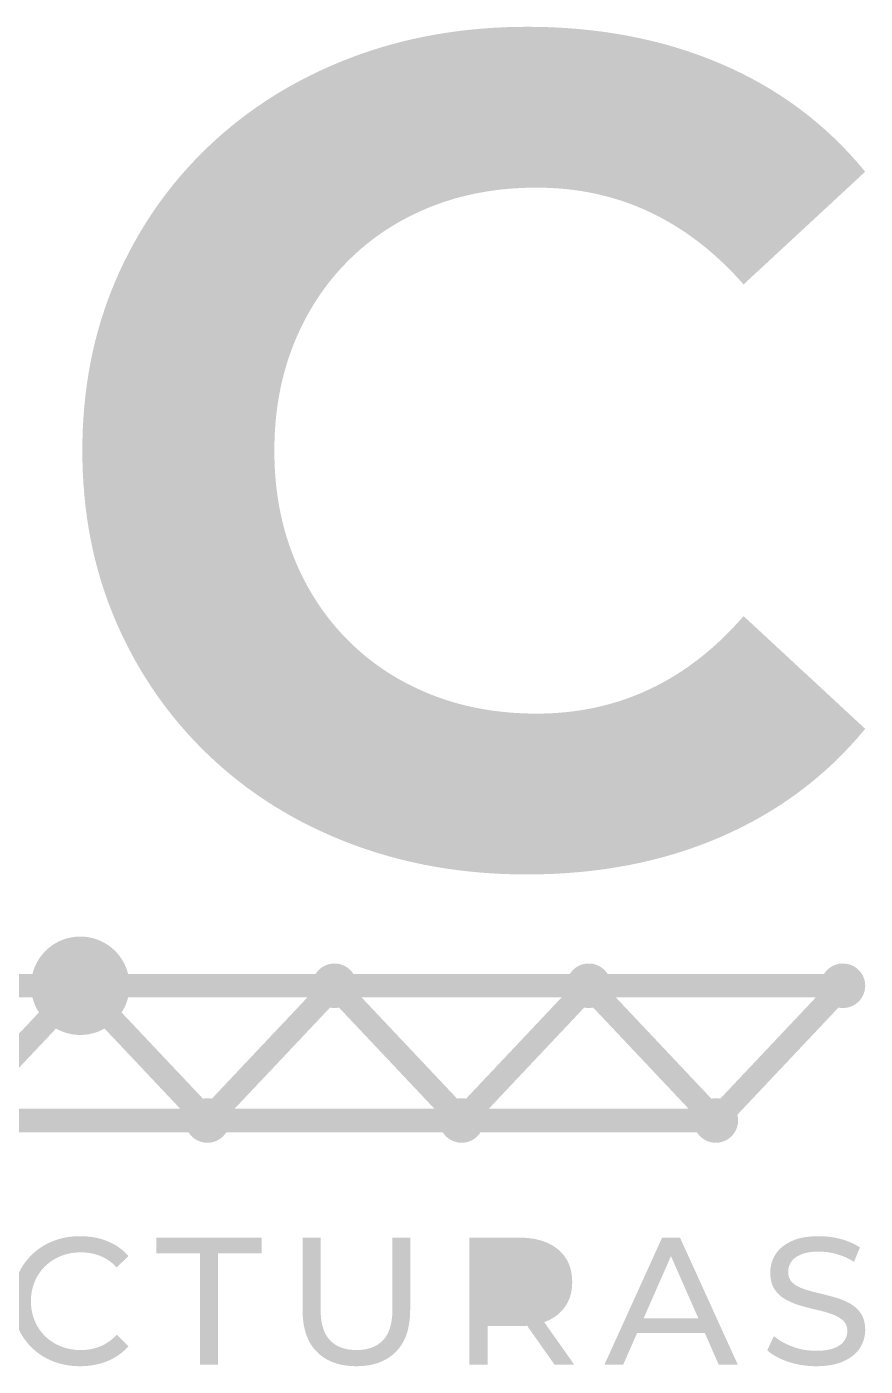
# Model space of a CAD drawing. Header units: millimetres. Extents: x 0 to 100, y 0 to 85.4.
# Drawn here: x 46.6 to 100, y 0 to 85.4 of the extents above; entities that cross this region are included whole.
import ezdxf

# ---------------------------------------------------------------- set-up
doc = ezdxf.new("R2010")
doc.units = ezdxf.units.MM
for name, color, linetype in [('RC_CERCHA', 7, 'Continuous'), ('RC_NODO', 7, 'Continuous'), ('RC_SIGLAS', 7, 'Continuous'), ('RC_TEXTO', 7, 'Continuous')]:
    doc.layers.add(name, color=color, linetype=linetype)

# ---------------------------------------------------------------- blocks, each defined once
blk = doc.blocks.new('RC_PRINCIPAL')
at = {"layer": 'RC_CERCHA', "true_color": 0xa9672f}
h = blk.add_hatch(color=256, dxfattribs=at)
h.paths.add_polyline_path([(2.422, 25.255), (2.47, 25.204), (2.516, 25.151), (2.558, 25.096), (2.599, 25.04), (2.625, 24.998), (16.407, 24.998), (16.433, 25.04), (16.473, 25.096), (16.516, 25.151), (16.561, 25.204), (16.609, 25.255), (16.66, 25.303), (16.712, 25.348), (16.767, 25.391), (16.824, 25.431), (16.883, 25.468), (16.944, 25.503), (17.006, 25.534), (17.07, 25.562), (17.135, 25.587), (17.201, 25.609), (17.268, 25.628), (17.336, 25.643), (17.404, 25.655), (17.473, 25.663), (17.543, 25.668), (17.613, 25.67), (17.682, 25.668), (17.752, 25.663), (17.821, 25.655), (17.889, 25.643), (17.957, 25.628), (18.024, 25.609), (18.091, 25.587), (18.156, 25.562), (18.219, 25.534), (18.281, 25.503), (18.342, 25.468), (18.401, 25.431), (18.458, 25.391), (18.513, 25.348), (18.565, 25.303), (18.616, 25.255), (18.664, 25.204), (18.709, 25.151), (18.752, 25.096), (18.792, 25.04), (18.819, 24.998), (32.6, 24.998), (32.627, 25.04), (32.667, 25.096), (32.709, 25.151), (32.755, 25.204), (32.803, 25.255), (32.853, 25.303), (32.906, 25.348), (32.961, 25.391), (33.018, 25.431), (33.077, 25.468), (33.137, 25.503), (33.2, 25.534), (33.263, 25.562), (33.328, 25.587), (33.394, 25.609), (33.462, 25.628), (33.529, 25.643), (33.598, 25.655), (33.667, 25.663), (33.737, 25.668), (33.806, 25.67), (33.876, 25.668), (33.945, 25.663), (34.014, 25.655), (34.083, 25.643), (34.151, 25.628), (34.218, 25.609), (34.284, 25.587), (34.349, 25.562), (34.413, 25.534), (34.475, 25.503), (34.536, 25.468), (34.595, 25.431), (34.651, 25.391), (34.706, 25.348), (34.759, 25.303), (34.81, 25.255), (34.858, 25.204), (34.903, 25.151), (34.946, 25.096), (34.986, 25.04), (35.012, 24.998), (46.954, 24.998), (46.924, 24.863), (46.898, 24.711), (46.879, 24.559), (46.867, 24.405), (46.864, 24.251), (46.867, 24.097), (46.879, 23.944), (46.898, 23.791), (46.924, 23.639), (46.954, 23.504), (35.537, 23.504), (41.619, 17.053), (41.626, 17.055), (41.695, 17.067), (41.764, 17.075), (41.834, 17.081), (41.903, 17.082), (41.973, 17.081), (42.042, 17.075), (42.111, 17.067), (42.18, 17.055), (42.187, 17.053), (47.367, 22.548), (47.392, 22.509), (47.481, 22.383), (47.576, 22.262), (47.676, 22.145), (47.782, 22.033), (47.894, 21.927), (48.01, 21.827), (48.132, 21.732), (48.257, 21.643), (48.388, 21.561), (48.454, 21.523), (43.634, 16.41), (56.366, 16.41), (51.546, 21.523), (51.612, 21.561), (51.743, 21.643), (51.868, 21.732), (51.99, 21.827), (52.106, 21.927), (52.218, 22.033), (52.324, 22.145), (52.424, 22.262), (52.519, 22.383), (52.608, 22.509), (52.633, 22.548), (57.813, 17.053), (57.82, 17.055), (57.889, 17.067), (57.958, 17.075), (58.027, 17.081), (58.097, 17.082), (58.166, 17.081), (58.236, 17.075), (58.305, 17.067), (58.374, 17.055), (58.381, 17.053), (64.463, 23.504), (53.046, 23.504), (53.076, 23.639), (53.102, 23.791), (53.121, 23.944), (53.133, 24.097), (53.136, 24.251), (53.133, 24.405), (53.121, 24.559), (53.102, 24.711), (53.076, 24.863), (53.046, 24.998), (64.988, 24.998), (64.977, 24.981), (65.014, 25.04), (65.054, 25.096), (65.097, 25.151), (65.142, 25.204), (65.19, 25.255), (65.241, 25.303), (65.294, 25.348), (65.349, 25.391), (65.405, 25.431), (65.464, 25.468), (65.525, 25.503), (65.587, 25.534), (65.651, 25.562), (65.716, 25.587), (65.782, 25.609), (65.849, 25.628), (65.917, 25.643), (65.986, 25.655), (66.055, 25.663), (66.124, 25.668), (66.194, 25.67), (66.263, 25.668), (66.333, 25.663), (66.402, 25.655), (66.471, 25.643), (66.538, 25.628), (66.606, 25.609), (66.672, 25.587), (66.737, 25.562), (66.8, 25.534), (66.863, 25.503), (66.923, 25.468), (66.982, 25.431), (67.039, 25.391), (67.094, 25.348), (67.147, 25.303), (67.197, 25.255), (67.245, 25.204), (67.291, 25.151), (67.333, 25.096), (67.373, 25.04), (67.411, 24.981), (67.4, 24.998), (81.181, 24.998), (81.17, 24.981), (81.208, 25.04), (81.248, 25.096), (81.291, 25.151), (81.336, 25.204), (81.384, 25.255), (81.435, 25.303), (81.487, 25.348), (81.542, 25.391), (81.599, 25.431), (81.658, 25.468), (81.719, 25.503), (81.781, 25.534), (81.844, 25.562), (81.909, 25.587), (81.976, 25.609), (82.043, 25.628), (82.111, 25.643), (82.179, 25.655), (82.248, 25.663), (82.318, 25.668), (82.387, 25.67), (82.457, 25.668), (82.527, 25.663), (82.596, 25.655), (82.664, 25.643), (82.732, 25.628), (82.799, 25.609), (82.865, 25.587), (82.93, 25.562), (82.994, 25.534), (83.056, 25.503), (83.117, 25.468), (83.176, 25.431), (83.233, 25.391), (83.288, 25.348), (83.34, 25.303), (83.391, 25.255), (83.439, 25.204), (83.484, 25.151), (83.527, 25.096), (83.567, 25.04), (83.604, 24.981), (83.593, 24.998), (97.375, 24.998), (97.364, 24.981), (97.401, 25.04), (97.442, 25.096), (97.484, 25.151), (97.53, 25.204), (97.578, 25.255), (97.628, 25.303), (97.681, 25.348), (97.736, 25.391), (97.793, 25.431), (97.852, 25.468), (97.912, 25.503), (97.975, 25.534), (98.038, 25.562), (98.103, 25.587), (98.169, 25.609), (98.236, 25.628), (98.304, 25.643), (98.373, 25.655), (98.442, 25.663), (98.512, 25.668), (98.581, 25.67), (98.651, 25.668), (98.72, 25.663), (98.789, 25.655), (98.858, 25.643), (98.926, 25.628), (98.993, 25.609), (99.059, 25.587), (99.124, 25.562), (99.188, 25.534), (99.25, 25.503), (99.311, 25.468), (99.369, 25.431), (99.426, 25.391), (99.481, 25.348), (99.534, 25.303), (99.584, 25.255), (99.632, 25.204), (99.678, 25.151), (99.721, 25.096), (99.761, 25.04), (99.798, 24.981), (99.832, 24.92), (99.864, 24.858), (99.892, 24.794), (99.917, 24.729), (99.939, 24.663), (99.957, 24.596), (99.973, 24.528), (99.985, 24.459), (99.993, 24.39), (99.998, 24.321), (100, 24.251), (99.998, 24.182), (99.993, 24.112), (99.985, 24.043), (99.973, 23.974), (99.957, 23.907), (99.939, 23.839), (99.917, 23.773), (99.892, 23.708), (99.864, 23.645), (99.832, 23.582), (99.798, 23.522), (99.761, 23.463), (99.721, 23.406), (99.678, 23.351), (99.632, 23.298), (99.584, 23.248), (99.534, 23.2), (99.481, 23.154), (99.426, 23.112), (99.369, 23.072), (99.311, 23.034), (99.25, 23), (99.188, 22.969), (99.124, 22.94), (99.059, 22.915), (98.993, 22.893), (98.926, 22.875), (98.858, 22.86), (98.789, 22.848), (98.72, 22.839), (98.651, 22.834), (98.581, 22.832), (98.512, 22.834), (98.442, 22.839), (98.373, 22.848), (98.304, 22.86), (98.297, 22.861), (91.855, 16.029), (91.842, 16.075), (91.861, 16.008), (91.876, 15.94), (91.888, 15.872), (91.896, 15.803), (91.901, 15.733), (91.903, 15.663), (91.901, 15.594), (91.896, 15.524), (91.888, 15.455), (91.876, 15.387), (91.861, 15.319), (91.842, 15.252), (91.82, 15.185), (91.795, 15.12), (91.767, 15.057), (91.736, 14.995), (91.701, 14.934), (91.664, 14.875), (91.624, 14.818), (91.581, 14.763), (91.536, 14.711), (91.488, 14.66), (91.437, 14.612), (91.384, 14.567), (91.329, 14.524), (91.273, 14.484), (91.214, 14.446), (91.153, 14.412), (91.091, 14.381), (91.027, 14.353), (90.962, 14.328), (90.896, 14.306), (90.829, 14.287), (90.761, 14.272), (90.692, 14.26), (90.623, 14.251), (90.554, 14.246), (90.484, 14.245), (90.415, 14.246), (90.345, 14.251), (90.276, 14.26), (90.207, 14.272), (90.14, 14.287), (90.072, 14.306), (90.006, 14.328), (89.941, 14.353), (89.878, 14.381), (89.815, 14.412), (89.755, 14.446), (89.696, 14.484), (89.639, 14.524), (89.584, 14.567), (89.531, 14.612), (89.481, 14.66), (89.433, 14.711), (89.387, 14.763), (89.345, 14.818), (89.305, 14.875), (89.267, 14.934), (89.278, 14.917), (75.497, 14.917), (75.508, 14.934), (75.47, 14.875), (75.43, 14.818), (75.387, 14.763), (75.342, 14.711), (75.294, 14.66), (75.243, 14.612), (75.191, 14.567), (75.136, 14.524), (75.079, 14.484), (75.02, 14.446), (74.959, 14.412), (74.897, 14.381), (74.834, 14.353), (74.769, 14.328), (74.702, 14.306), (74.635, 14.287), (74.567, 14.272), (74.499, 14.26), (74.43, 14.251), (74.36, 14.246), (74.291, 14.245), (74.221, 14.246), (74.151, 14.251), (74.082, 14.26), (74.014, 14.272), (73.946, 14.287), (73.879, 14.306), (73.813, 14.328), (73.748, 14.353), (73.684, 14.381), (73.622, 14.412), (73.561, 14.446), (73.502, 14.484), (73.445, 14.524), (73.39, 14.567), (73.338, 14.612), (73.287, 14.66), (73.239, 14.711), (73.194, 14.763), (73.151, 14.818), (73.111, 14.875), (73.074, 14.934), (73.085, 14.917), (59.303, 14.917), (59.314, 14.934), (59.277, 14.875), (59.236, 14.818), (59.194, 14.763), (59.148, 14.711), (59.1, 14.66), (59.05, 14.612), (58.997, 14.567), (58.942, 14.524), (58.885, 14.484), (58.826, 14.446), (58.766, 14.412), (58.703, 14.381), (58.64, 14.353), (58.575, 14.328), (58.509, 14.306), (58.442, 14.287), (58.374, 14.272), (58.305, 14.26), (58.236, 14.251), (58.166, 14.246), (58.097, 14.245), (58.027, 14.246), (57.958, 14.251), (57.889, 14.26), (57.82, 14.272), (57.752, 14.287), (57.685, 14.306), (57.619, 14.328), (57.554, 14.353), (57.49, 14.381), (57.428, 14.412), (57.367, 14.446), (57.309, 14.484), (57.252, 14.524), (57.197, 14.567), (57.144, 14.612), (57.094, 14.66), (57.046, 14.711), (57, 14.763), (56.957, 14.818), (56.917, 14.875), (56.88, 14.934), (56.891, 14.917), (43.109, 14.917), (43.12, 14.934), (43.083, 14.875), (43.043, 14.818), (43, 14.763), (42.954, 14.711), (42.906, 14.66), (42.856, 14.612), (42.803, 14.567), (42.748, 14.524), (42.691, 14.484), (42.633, 14.446), (42.572, 14.412), (42.51, 14.381), (42.446, 14.353), (42.381, 14.328), (42.315, 14.306), (42.248, 14.287), (42.18, 14.272), (42.111, 14.26), (42.042, 14.251), (41.973, 14.246), (41.903, 14.245), (41.834, 14.246), (41.764, 14.251), (41.695, 14.26), (41.626, 14.272), (41.558, 14.287), (41.491, 14.306), (41.425, 14.328), (41.36, 14.353), (41.297, 14.381), (41.234, 14.412), (41.174, 14.446), (41.115, 14.484), (41.058, 14.524), (41.003, 14.567), (40.95, 14.612), (40.9, 14.66), (40.852, 14.711), (40.806, 14.763), (40.764, 14.818), (40.723, 14.875), (40.697, 14.917), (26.915, 14.917), (26.889, 14.875), (26.849, 14.818), (26.806, 14.763), (26.761, 14.711), (26.713, 14.66), (26.662, 14.612), (26.61, 14.567), (26.555, 14.524), (26.498, 14.484), (26.439, 14.446), (26.378, 14.412), (26.316, 14.381), (26.252, 14.353), (26.187, 14.328), (26.121, 14.306), (26.054, 14.287), (25.986, 14.272), (25.918, 14.26), (25.849, 14.251), (25.779, 14.246), (25.709, 14.245), (25.64, 14.246), (25.57, 14.251), (25.501, 14.26), (25.433, 14.272), (25.365, 14.287), (25.298, 14.306), (25.231, 14.328), (25.166, 14.353), (25.103, 14.381), (25.041, 14.412), (24.98, 14.446), (24.921, 14.484), (24.864, 14.524), (24.809, 14.567), (24.757, 14.612), (24.706, 14.66), (24.658, 14.711), (24.613, 14.763), (24.57, 14.818), (24.53, 14.875), (24.503, 14.917), (10.722, 14.917), (10.695, 14.875), (10.655, 14.818), (10.613, 14.763), (10.567, 14.711), (10.519, 14.66), (10.469, 14.612), (10.416, 14.567), (10.361, 14.524), (10.304, 14.484), (10.245, 14.446), (10.185, 14.412), (10.122, 14.381), (10.059, 14.353), (9.994, 14.328), (9.928, 14.306), (9.86, 14.287), (9.793, 14.272), (9.724, 14.26), (9.655, 14.251), (9.585, 14.246), (9.516, 14.245), (9.446, 14.246), (9.377, 14.251), (9.308, 14.26), (9.239, 14.272), (9.171, 14.287), (9.104, 14.306), (9.038, 14.328), (8.973, 14.353), (8.909, 14.381), (8.847, 14.412), (8.786, 14.446), (8.727, 14.484), (8.671, 14.524), (8.616, 14.567), (8.563, 14.612), (8.512, 14.66), (8.464, 14.711), (8.419, 14.763), (8.376, 14.818), (8.336, 14.875), (8.299, 14.934), (8.264, 14.995), (8.233, 15.057), (8.205, 15.12), (8.18, 15.185), (8.158, 15.252), (8.139, 15.319), (8.124, 15.387), (8.112, 15.455), (8.104, 15.524), (8.099, 15.594), (8.097, 15.663), (8.099, 15.733), (8.104, 15.803), (8.112, 15.872), (8.124, 15.94), (8.139, 16.008), (8.145, 16.029), (1.703, 22.861), (1.696, 22.86), (1.627, 22.848), (1.558, 22.839), (1.488, 22.834), (1.419, 22.832), (1.349, 22.834), (1.28, 22.839), (1.211, 22.848), (1.142, 22.86), (1.074, 22.875), (1.007, 22.893), (0.941, 22.915), (0.876, 22.94), (0.812, 22.969), (0.75, 23), (0.689, 23.034), (0.631, 23.072), (0.574, 23.112), (0.519, 23.154), (0.466, 23.2), (0.416, 23.248), (0.368, 23.298), (0.322, 23.351), (0.279, 23.406), (0.239, 23.463), (0.202, 23.522), (0.168, 23.582), (0.136, 23.645), (0.108, 23.708), (0.083, 23.773), (0.061, 23.839), (0.043, 23.907), (0.027, 23.974), (0.015, 24.043), (0.007, 24.112), (0.002, 24.182), (0, 24.251), (0.002, 24.321), (0.007, 24.39), (0.015, 24.459), (0.027, 24.528), (0.043, 24.596), (0.061, 24.663), (0.083, 24.729), (0.108, 24.794), (0.136, 24.858), (0.168, 24.92), (0.202, 24.981), (0.239, 25.04), (0.279, 25.096), (0.322, 25.151), (0.368, 25.204), (0.416, 25.255), (0.466, 25.303), (0.519, 25.348), (0.574, 25.391), (0.631, 25.431), (0.689, 25.468), (0.75, 25.503), (0.812, 25.534), (0.876, 25.562), (0.941, 25.587), (1.007, 25.609), (1.074, 25.628), (1.142, 25.643), (1.211, 25.655), (1.28, 25.663), (1.349, 25.668), (1.419, 25.67), (1.488, 25.668), (1.558, 25.663), (1.627, 25.655), (1.696, 25.643), (1.764, 25.628), (1.831, 25.609), (1.897, 25.587), (1.962, 25.562), (2.025, 25.534), (2.088, 25.503), (2.148, 25.468), (2.207, 25.431), (2.264, 25.391), (2.319, 25.348), (2.372, 25.303)])
h.paths.add_polyline_path([(15.882, 23.504), (3.149, 23.504), (9.232, 17.053), (9.239, 17.055), (9.308, 17.067), (9.377, 17.075), (9.446, 17.081), (9.516, 17.082), (9.585, 17.081), (9.655, 17.075), (9.724, 17.067), (9.793, 17.055), (9.8, 17.053)], flags=0)
h.paths.add_polyline_path([(17.336, 22.86), (17.328, 22.861), (11.246, 16.41), (23.979, 16.41), (17.897, 22.861), (17.889, 22.86), (17.821, 22.848), (17.752, 22.839), (17.682, 22.834), (17.613, 22.832), (17.543, 22.834), (17.473, 22.839), (17.404, 22.848)], flags=0)
h.paths.add_polyline_path([(19.343, 23.504), (18.983, 23.886), (18.983, 23.886), (25.425, 17.053), (25.433, 17.055), (25.501, 17.067), (25.57, 17.075), (25.64, 17.081), (25.709, 17.082), (25.779, 17.081), (25.849, 17.075), (25.918, 17.067), (25.986, 17.055), (25.994, 17.053), (32.076, 23.504)], flags=0)
h.paths.add_polyline_path([(33.598, 22.848), (33.529, 22.86), (33.522, 22.861), (27.44, 16.41), (40.173, 16.41), (34.09, 22.861), (34.083, 22.86), (34.014, 22.848), (33.945, 22.839), (33.876, 22.834), (33.806, 22.832), (33.737, 22.834), (33.667, 22.839)], flags=0)
h.paths.add_polyline_path([(56.739, 16.075), (56.726, 16.029), (56.721, 16.008)], flags=0)
h.paths.add_polyline_path([(59.473, 16.008), (59.468, 16.029), (59.455, 16.075)], flags=0)
h.paths.add_polyline_path([(65.917, 22.86), (65.91, 22.861), (59.827, 16.41), (72.56, 16.41), (66.478, 22.861), (66.471, 22.86), (66.402, 22.848), (66.333, 22.839), (66.263, 22.834), (66.194, 22.832), (66.124, 22.834), (66.055, 22.839), (65.986, 22.848)], flags=0)
h.paths.add_polyline_path([(72.914, 16.008), (72.933, 16.075), (72.92, 16.029)], flags=0)
h.paths.add_polyline_path([(80.657, 23.504), (67.924, 23.504), (74.006, 17.053), (74.014, 17.055), (74.082, 17.067), (74.151, 17.075), (74.221, 17.081), (74.291, 17.082), (74.36, 17.081), (74.43, 17.075), (74.499, 17.067), (74.567, 17.055), (74.575, 17.053)], flags=0)
h.paths.add_polyline_path([(81.03, 23.839), (81.011, 23.907), (81.017, 23.886)], flags=0)
h.paths.add_polyline_path([(82.179, 22.848), (82.111, 22.86), (82.103, 22.861), (76.021, 16.41), (88.754, 16.41), (82.672, 22.861), (82.664, 22.86), (82.596, 22.848), (82.527, 22.839), (82.457, 22.834), (82.387, 22.832), (82.318, 22.834), (82.248, 22.839)], flags=0)
h.paths.add_polyline_path([(83.758, 23.886), (83.764, 23.907), (83.745, 23.839)], flags=0)
h.paths.add_polyline_path([(90.768, 17.053), (96.851, 23.504), (84.118, 23.504), (90.2, 17.053), (90.207, 17.055), (90.276, 17.067), (90.345, 17.075), (90.415, 17.081), (90.484, 17.082), (90.554, 17.081), (90.623, 17.075), (90.692, 17.067), (90.761, 17.055)], flags=0)
h.paths.add_polyline_path([(97.223, 23.839), (97.205, 23.907), (97.21, 23.886)], flags=0)
h.paths.add_polyline_path([(64.823, 23.886), (64.836, 23.839), (64.817, 23.907)], flags=0)
h.paths.add_polyline_path([(67.551, 23.839), (67.564, 23.886), (67.57, 23.907)], flags=0)
h.paths.add_polyline_path([(75.648, 16.075), (75.667, 16.008), (75.661, 16.029)], flags=0)
h.paths.add_polyline_path([(89.114, 16.029), (89.108, 16.008), (89.127, 16.075)], flags=0)
at = {"layer": 'RC_NODO', "true_color": 0x1e2d3d}
blk.add_hatch(color=256, dxfattribs=at).paths.add_polyline_path([(53.136, 24.251), (53.133, 24.097), (53.121, 23.944), (53.102, 23.791), (53.076, 23.639), (53.042, 23.489), (53.001, 23.341), (52.953, 23.195), (52.898, 23.051), (52.835, 22.91), (52.766, 22.773), (52.69, 22.639), (52.608, 22.509), (52.519, 22.383), (52.424, 22.262), (52.324, 22.145), (52.218, 22.033), (52.106, 21.927), (51.99, 21.827), (51.868, 21.732), (51.743, 21.643), (51.612, 21.561), (51.478, 21.485), (51.341, 21.416), (51.2, 21.354), (51.057, 21.298), (50.91, 21.25), (50.762, 21.209), (50.612, 21.175), (50.46, 21.149), (50.307, 21.13), (50.154, 21.119), (50, 21.115), (49.846, 21.119), (49.693, 21.13), (49.54, 21.149), (49.388, 21.175), (49.238, 21.209), (49.09, 21.25), (48.943, 21.298), (48.8, 21.354), (48.659, 21.416), (48.522, 21.485), (48.388, 21.561), (48.257, 21.643), (48.132, 21.732), (48.01, 21.827), (47.894, 21.927), (47.782, 22.033), (47.676, 22.145), (47.576, 22.262), (47.481, 22.383), (47.392, 22.509), (47.31, 22.639), (47.234, 22.773), (47.165, 22.91), (47.102, 23.051), (47.047, 23.195), (46.999, 23.341), (46.958, 23.489), (46.924, 23.639), (46.898, 23.791), (46.879, 23.944), (46.867, 24.097), (46.864, 24.251), (46.867, 24.405), (46.879, 24.559), (46.898, 24.711), (46.924, 24.863), (46.958, 25.013), (46.999, 25.162), (47.047, 25.308), (47.102, 25.452), (47.165, 25.592), (47.234, 25.73), (47.31, 25.864), (47.392, 25.994), (47.481, 26.12), (47.576, 26.241), (47.676, 26.358), (47.782, 26.469), (47.894, 26.575), (48.01, 26.676), (48.132, 26.77), (48.257, 26.859), (48.388, 26.941), (48.522, 27.017), (48.659, 27.087), (48.8, 27.149), (48.943, 27.204), (49.09, 27.253), (49.238, 27.294), (49.388, 27.327), (49.54, 27.354), (49.693, 27.373), (49.846, 27.384), (50, 27.388), (50.154, 27.384), (50.307, 27.373), (50.46, 27.354), (50.612, 27.327), (50.762, 27.294), (50.91, 27.253), (51.057, 27.204), (51.2, 27.149), (51.341, 27.087), (51.478, 27.017), (51.612, 26.941), (51.743, 26.859), (51.868, 26.77), (51.99, 26.676), (52.106, 26.575), (52.218, 26.469), (52.324, 26.358), (52.424, 26.241), (52.519, 26.12), (52.608, 25.994), (52.69, 25.864), (52.766, 25.73), (52.835, 25.592), (52.898, 25.452), (52.953, 25.308), (53.001, 25.162), (53.042, 25.013), (53.076, 24.863), (53.102, 24.711), (53.121, 24.559), (53.133, 24.405)])
at = {"layer": 'RC_SIGLAS', "true_color": 0x1e2d3d}
blk.add_hatch(color=256, dxfattribs=at).paths.add_polyline_path([(79.293, 31.355), (78.444, 31.346), (77.686, 31.353), (76.935, 31.376), (76.191, 31.415), (75.455, 31.469), (74.725, 31.539), (74.003, 31.624), (73.287, 31.724), (72.579, 31.84), (71.878, 31.972), (71.184, 32.119), (70.497, 32.281), (69.818, 32.459), (69.145, 32.652), (68.479, 32.861), (67.821, 33.085), (67.17, 33.324), (66.527, 33.578), (65.896, 33.845), (65.275, 34.125), (64.665, 34.418), (64.065, 34.723), (63.477, 35.042), (62.899, 35.373), (62.332, 35.718), (61.775, 36.075), (61.229, 36.446), (60.694, 36.829), (60.17, 37.225), (59.657, 37.635), (59.154, 38.057), (58.662, 38.492), (58.18, 38.94), (57.711, 39.4), (57.255, 39.869), (56.812, 40.349), (56.382, 40.84), (55.965, 41.34), (55.562, 41.85), (55.171, 42.371), (54.794, 42.901), (54.43, 43.442), (54.08, 43.993), (53.742, 44.554), (53.418, 45.126), (53.106, 45.707), (52.808, 46.299), (52.523, 46.9), (52.252, 47.512), (51.995, 48.133), (51.755, 48.762), (51.531, 49.398), (51.324, 50.041), (51.134, 50.693), (50.96, 51.352), (50.802, 52.018), (50.661, 52.693), (50.537, 53.375), (50.429, 54.064), (50.338, 54.761), (50.264, 55.466), (50.206, 56.179), (50.164, 56.899), (50.14, 57.626), (50.131, 58.362), (50.14, 59.097), (50.164, 59.825), (50.206, 60.545), (50.264, 61.257), (50.338, 61.962), (50.429, 62.659), (50.537, 63.349), (50.661, 64.031), (50.802, 64.705), (50.96, 65.372), (51.134, 66.031), (51.324, 66.682), (51.531, 67.326), (51.755, 67.962), (51.995, 68.59), (52.252, 69.211), (52.524, 69.823), (52.809, 70.425), (53.107, 71.016), (53.419, 71.598), (53.744, 72.169), (54.083, 72.73), (54.435, 73.281), (54.8, 73.822), (55.178, 74.353), (55.57, 74.873), (55.976, 75.384), (56.394, 75.884), (56.827, 76.374), (57.272, 76.854), (57.731, 77.324), (58.203, 77.783), (58.687, 78.232), (59.182, 78.667), (59.687, 79.089), (60.202, 79.498), (60.729, 79.894), (61.266, 80.278), (61.813, 80.648), (62.371, 81.006), (62.94, 81.35), (63.519, 81.682), (64.108, 82), (64.708, 82.306), (65.319, 82.599), (65.941, 82.878), (66.572, 83.145), (67.215, 83.399), (67.866, 83.639), (68.525, 83.863), (69.19, 84.072), (69.863, 84.265), (70.542, 84.443), (71.229, 84.605), (71.923, 84.752), (72.624, 84.883), (73.332, 84.999), (74.048, 85.1), (74.77, 85.185), (75.5, 85.254), (76.236, 85.308), (76.98, 85.347), (77.731, 85.37), (78.489, 85.378), (79.333, 85.369), (80.167, 85.341), (80.99, 85.295), (81.804, 85.231), (82.608, 85.148), (83.402, 85.047), (84.185, 84.928), (84.959, 84.79), (85.723, 84.634), (86.477, 84.46), (87.22, 84.267), (87.954, 84.056), (88.678, 83.826), (89.391, 83.578), (90.095, 83.312), (90.788, 83.028), (91.47, 82.725), (92.137, 82.406), (92.791, 82.069), (93.43, 81.716), (94.055, 81.345), (94.666, 80.957), (95.263, 80.552), (95.846, 80.13), (96.414, 79.691), (96.969, 79.235), (97.509, 78.762), (98.036, 78.272), (98.548, 77.764), (99.046, 77.24), (99.53, 76.698), (100, 76.14), (92.253, 68.957), (91.916, 69.332), (91.574, 69.695), (91.228, 70.047), (90.876, 70.387), (90.52, 70.716), (90.159, 71.033), (89.793, 71.339), (89.422, 71.632), (89.046, 71.915), (88.666, 72.185), (88.281, 72.444), (87.89, 72.691), (87.495, 72.927), (87.096, 73.151), (86.691, 73.364), (86.281, 73.565), (85.867, 73.754), (85.448, 73.93), (85.023, 74.095), (84.594, 74.247), (84.161, 74.388), (83.722, 74.516), (83.279, 74.631), (82.83, 74.735), (82.377, 74.826), (81.919, 74.906), (81.456, 74.973), (80.989, 75.028), (80.516, 75.07), (80.039, 75.101), (79.557, 75.119), (79.07, 75.125), (78.614, 75.12), (78.163, 75.106), (77.717, 75.083), (77.276, 75.049), (76.84, 75.007), (76.408, 74.955), (75.981, 74.893), (75.559, 74.822), (75.141, 74.742), (74.729, 74.652), (74.321, 74.552), (73.918, 74.444), (73.52, 74.325), (73.127, 74.198), (72.738, 74.06), (72.354, 73.914), (71.976, 73.758), (71.604, 73.595), (71.239, 73.423), (70.879, 73.244), (70.527, 73.056), (70.18, 72.861), (69.84, 72.657), (69.507, 72.446), (69.179, 72.227), (68.858, 71.999), (68.544, 71.764), (68.236, 71.52), (67.934, 71.269), (67.638, 71.009), (67.349, 70.742), (67.066, 70.466), (66.791, 70.183), (66.523, 69.894), (66.263, 69.598), (66.011, 69.296), (65.767, 68.986), (65.53, 68.671), (65.301, 68.348), (65.081, 68.019), (64.868, 67.684), (64.662, 67.342), (64.465, 66.993), (64.276, 66.638), (64.094, 66.276), (63.92, 65.907), (63.754, 65.532), (63.596, 65.15), (63.447, 64.763), (63.307, 64.37), (63.177, 63.973), (63.056, 63.571), (62.945, 63.164), (62.844, 62.752), (62.752, 62.335), (62.67, 61.913), (62.598, 61.486), (62.535, 61.055), (62.482, 60.618), (62.439, 60.177), (62.405, 59.73), (62.381, 59.279), (62.367, 58.823), (62.362, 58.362), (62.367, 57.901), (62.381, 57.445), (62.405, 56.993), (62.439, 56.547), (62.482, 56.106), (62.535, 55.669), (62.598, 55.237), (62.67, 54.811), (62.752, 54.389), (62.844, 53.972), (62.945, 53.56), (63.056, 53.153), (63.177, 52.751), (63.307, 52.353), (63.447, 51.961), (63.596, 51.573), (63.754, 51.192), (63.92, 50.816), (64.094, 50.448), (64.276, 50.086), (64.465, 49.731), (64.662, 49.382), (64.868, 49.04), (65.081, 48.704), (65.301, 48.375), (65.53, 48.053), (65.767, 47.737), (66.011, 47.428), (66.263, 47.125), (66.523, 46.829), (66.791, 46.54), (67.066, 46.257), (67.349, 45.982), (67.638, 45.714), (67.934, 45.455), (68.236, 45.203), (68.544, 44.96), (68.858, 44.724), (69.179, 44.497), (69.507, 44.278), (69.84, 44.066), (70.18, 43.863), (70.527, 43.667), (70.879, 43.48), (71.239, 43.3), (71.604, 43.129), (71.976, 42.965), (72.354, 42.81), (72.738, 42.663), (73.127, 42.526), (73.52, 42.398), (73.918, 42.28), (74.321, 42.171), (74.729, 42.072), (75.141, 41.982), (75.559, 41.901), (75.981, 41.83), (76.408, 41.769), (76.84, 41.717), (77.276, 41.674), (77.717, 41.641), (78.163, 41.617), (78.614, 41.603), (79.07, 41.598), (79.557, 41.605), (80.039, 41.623), (80.516, 41.653), (80.989, 41.696), (81.456, 41.751), (81.919, 41.818), (82.377, 41.897), (82.83, 41.989), (83.279, 42.092), (83.722, 42.208), (84.161, 42.336), (84.594, 42.476), (85.023, 42.629), (85.448, 42.793), (85.867, 42.97), (86.281, 43.159), (86.691, 43.36), (87.096, 43.573), (87.495, 43.798), (87.89, 44.035), (88.281, 44.284), (88.666, 44.545), (89.046, 44.818), (89.422, 45.102), (89.793, 45.399), (90.159, 45.708), (90.52, 46.029), (90.876, 46.361), (91.228, 46.706), (91.574, 47.063), (91.916, 47.431), (92.253, 47.812), (100, 40.629), (99.53, 40.074), (99.046, 39.535), (98.548, 39.013), (98.036, 38.507), (97.509, 38.018), (96.969, 37.546), (96.414, 37.09), (95.846, 36.651), (95.263, 36.228), (94.666, 35.822), (94.055, 35.433), (93.43, 35.06), (92.791, 34.703), (92.137, 34.363), (91.47, 34.04), (90.788, 33.733), (90.095, 33.444), (89.39, 33.174), (88.676, 32.922), (87.951, 32.689), (87.216, 32.474), (86.47, 32.278), (85.714, 32.101), (84.948, 31.942), (84.171, 31.803), (83.384, 31.681), (82.587, 31.579), (81.779, 31.495), (80.961, 31.429), (80.132, 31.383)])
at = {"layer": 'RC_TEXTO', "true_color": 0x1e2d3d}
for points in [[(50.444, 0.02), (50.33, 0.011), (50.215, 0.005), (50.099, 0.001), (49.981, 0), (49.866, 0.001), (49.753, 0.005), (49.641, 0.011), (49.529, 0.019), (49.419, 0.03), (49.31, 0.043), (49.202, 0.059), (49.095, 0.077), (48.989, 0.097), (48.884, 0.12), (48.78, 0.145), (48.678, 0.173), (48.576, 0.202), (48.476, 0.235), (48.376, 0.27), (48.278, 0.307), (48.181, 0.346), (48.085, 0.387), (47.992, 0.431), (47.899, 0.476), (47.809, 0.523), (47.72, 0.572), (47.633, 0.624), (47.547, 0.677), (47.463, 0.732), (47.38, 0.789), (47.299, 0.848), (47.22, 0.91), (47.142, 0.973), (47.066, 1.038), (46.992, 1.105), (46.919, 1.174), (46.848, 1.245), (46.779, 1.317), (46.712, 1.391), (46.647, 1.466), (46.584, 1.543), (46.523, 1.622), (46.464, 1.702), (46.407, 1.783), (46.351, 1.866), (46.298, 1.951), (46.247, 2.037), (46.198, 2.124), (46.151, 2.213), (46.105, 2.304), (46.062, 2.396), (46.021, 2.49), (45.982, 2.585), (45.945, 2.681), (45.911, 2.778), (45.88, 2.877), (45.851, 2.976), (45.824, 3.077), (45.8, 3.178), (45.779, 3.281), (45.76, 3.385), (45.744, 3.49), (45.73, 3.597), (45.719, 3.704), (45.71, 3.812), (45.704, 3.922), (45.7, 4.033), (45.699, 4.145), (45.7, 4.256), (45.704, 4.367), (45.71, 4.477), (45.719, 4.585), (45.73, 4.693), (45.744, 4.799), (45.76, 4.904), (45.779, 5.008), (45.8, 5.111), (45.824, 5.212), (45.851, 5.313), (45.88, 5.413), (45.911, 5.511), (45.945, 5.608), (45.982, 5.704), (46.021, 5.799), (46.062, 5.893), (46.105, 5.985), (46.151, 6.076), (46.198, 6.165), (46.247, 6.252), (46.299, 6.338), (46.352, 6.423), (46.408, 6.506), (46.465, 6.587), (46.525, 6.667), (46.586, 6.746), (46.65, 6.823), (46.715, 6.898), (46.783, 6.972), (46.852, 7.044), (46.924, 7.115), (46.997, 7.184), (47.072, 7.251), (47.149, 7.316), (47.227, 7.38), (47.307, 7.441), (47.388, 7.5), (47.471, 7.557), (47.555, 7.612), (47.641, 7.665), (47.729, 7.717), (47.818, 7.766), (47.909, 7.813), (48.001, 7.858), (48.095, 7.902), (48.191, 7.943), (48.288, 7.982), (48.386, 8.02), (48.485, 8.054), (48.586, 8.087), (48.687, 8.117), (48.79, 8.144), (48.894, 8.169), (48.999, 8.192), (49.105, 8.212), (49.212, 8.23), (49.32, 8.246), (49.429, 8.259), (49.539, 8.27), (49.65, 8.278), (49.763, 8.284), (49.876, 8.288), (49.991, 8.289), (50.107, 8.288), (50.222, 8.284), (50.337, 8.278), (50.45, 8.269), (50.562, 8.258), (50.673, 8.244), (50.783, 8.228), (50.891, 8.21), (50.999, 8.188), (51.106, 8.165), (51.211, 8.139), (51.315, 8.11), (51.419, 8.079), (51.521, 8.046), (51.622, 8.01), (51.722, 7.971), (51.821, 7.93), (51.917, 7.887), (52.012, 7.841), (52.105, 7.792), (52.196, 7.742), (52.284, 7.689), (52.371, 7.633), (52.457, 7.575), (52.54, 7.515), (52.621, 7.452), (52.7, 7.387), (52.778, 7.319), (52.853, 7.249), (52.927, 7.177), (52.998, 7.102), (53.068, 7.024), (52.323, 6.295), (52.264, 6.356), (52.205, 6.415), (52.144, 6.471), (52.083, 6.526), (52.02, 6.578), (51.957, 6.629), (51.893, 6.678), (51.828, 6.724), (51.763, 6.769), (51.696, 6.811), (51.629, 6.851), (51.56, 6.89), (51.491, 6.926), (51.421, 6.961), (51.351, 6.993), (51.279, 7.023), (51.206, 7.052), (51.133, 7.078), (51.06, 7.103), (50.985, 7.126), (50.91, 7.147), (50.834, 7.166), (50.758, 7.184), (50.681, 7.199), (50.603, 7.213), (50.524, 7.225), (50.445, 7.235), (50.366, 7.243), (50.285, 7.25), (50.204, 7.254), (50.122, 7.257), (50.04, 7.258), (49.954, 7.257), (49.87, 7.254), (49.786, 7.25), (49.703, 7.243), (49.621, 7.235), (49.539, 7.225), (49.459, 7.214), (49.379, 7.2), (49.301, 7.185), (49.223, 7.167), (49.145, 7.148), (49.069, 7.128), (48.994, 7.105), (48.919, 7.081), (48.845, 7.054), (48.772, 7.026), (48.7, 6.997), (48.629, 6.965), (48.56, 6.933), (48.491, 6.899), (48.424, 6.863), (48.358, 6.826), (48.293, 6.788), (48.229, 6.748), (48.166, 6.706), (48.105, 6.664), (48.045, 6.619), (47.986, 6.573), (47.928, 6.526), (47.871, 6.477), (47.816, 6.427), (47.761, 6.376), (47.708, 6.323), (47.657, 6.268), (47.607, 6.213), (47.559, 6.157), (47.512, 6.099), (47.466, 6.04), (47.422, 5.98), (47.38, 5.919), (47.339, 5.857), (47.3, 5.793), (47.262, 5.729), (47.225, 5.663), (47.191, 5.596), (47.157, 5.528), (47.125, 5.459), (47.095, 5.388), (47.067, 5.317), (47.04, 5.244), (47.015, 5.171), (46.992, 5.097), (46.97, 5.022), (46.951, 4.947), (46.933, 4.87), (46.918, 4.793), (46.904, 4.715), (46.892, 4.636), (46.882, 4.556), (46.873, 4.475), (46.867, 4.394), (46.862, 4.312), (46.86, 4.229), (46.859, 4.145), (46.86, 4.061), (46.862, 3.977), (46.867, 3.895), (46.873, 3.814), (46.882, 3.733), (46.892, 3.653), (46.904, 3.574), (46.918, 3.496), (46.933, 3.419), (46.951, 3.342), (46.97, 3.267), (46.992, 3.192), (47.015, 3.118), (47.04, 3.045), (47.067, 2.973), (47.095, 2.901), (47.125, 2.831), (47.157, 2.761), (47.191, 2.693), (47.225, 2.626), (47.262, 2.56), (47.3, 2.496), (47.339, 2.432), (47.38, 2.37), (47.422, 2.309), (47.466, 2.249), (47.512, 2.19), (47.559, 2.133), (47.607, 2.076), (47.657, 2.021), (47.708, 1.967), (47.761, 1.914), (47.816, 1.862), (47.871, 1.812), (47.928, 1.763), (47.986, 1.716), (48.045, 1.67), (48.105, 1.626), (48.166, 1.583), (48.229, 1.541), (48.293, 1.501), (48.358, 1.463), (48.424, 1.426), (48.491, 1.39), (48.56, 1.356), (48.629, 1.324), (48.7, 1.293), (48.772, 1.263), (48.845, 1.235), (48.919, 1.209), (48.994, 1.184), (49.069, 1.162), (49.145, 1.141), (49.223, 1.122), (49.301, 1.105), (49.379, 1.089), (49.459, 1.076), (49.539, 1.064), (49.621, 1.054), (49.703, 1.046), (49.786, 1.039), (49.87, 1.035), (49.954, 1.032), (50.04, 1.031), (50.122, 1.032), (50.204, 1.035), (50.285, 1.04), (50.366, 1.046), (50.445, 1.054), (50.524, 1.064), (50.603, 1.076), (50.681, 1.09), (50.758, 1.106), (50.834, 1.123), (50.91, 1.143), (50.985, 1.164), (51.06, 1.187), (51.133, 1.212), (51.206, 1.238), (51.279, 1.267), (51.351, 1.297), (51.421, 1.33), (51.491, 1.364), (51.56, 1.401), (51.629, 1.44), (51.696, 1.481), (51.763, 1.524), (51.828, 1.569), (51.893, 1.616), (51.957, 1.666), (52.02, 1.717), (52.083, 1.771), (52.144, 1.826), (52.205, 1.884), (52.264, 1.944), (52.323, 2.005), (53.068, 1.276), (52.998, 1.199), (52.927, 1.124), (52.853, 1.051), (52.778, 0.981), (52.7, 0.913), (52.621, 0.848), (52.54, 0.785), (52.457, 0.724), (52.371, 0.666), (52.284, 0.61), (52.196, 0.556), (52.105, 0.505), (52.012, 0.456), (51.917, 0.41), (51.821, 0.366), (51.722, 0.324), (51.622, 0.285), (51.521, 0.248), (51.418, 0.214), (51.315, 0.182), (51.21, 0.153), (51.104, 0.127), (50.997, 0.103), (50.889, 0.081), (50.779, 0.062), (50.669, 0.046), (50.557, 0.032)], [(61.552, 8.196), (61.552, 7.194), (58.777, 7.194), (58.777, 0.093), (57.627, 0.093), (57.627, 7.194), (54.852, 7.194), (54.852, 8.196)], [(68.345, 0.057), (68.163, 0.032), (67.976, 0.014), (67.784, 0.004), (67.586, 0), (67.388, 0.004), (67.196, 0.014), (67.009, 0.032), (66.828, 0.057), (66.652, 0.089), (66.481, 0.129), (66.316, 0.175), (66.156, 0.229), (66.001, 0.29), (65.852, 0.357), (65.708, 0.433), (65.57, 0.515), (65.437, 0.604), (65.309, 0.701), (65.187, 0.804), (65.07, 0.915), (64.96, 1.033), (64.857, 1.157), (64.76, 1.288), (64.671, 1.426), (64.589, 1.57), (64.514, 1.721), (64.447, 1.878), (64.386, 2.042), (64.333, 2.213), (64.286, 2.39), (64.247, 2.574), (64.215, 2.764), (64.19, 2.961), (64.172, 3.165), (64.162, 3.375), (64.158, 3.592), (64.158, 8.196), (65.308, 8.196), (65.308, 3.633), (65.311, 3.468), (65.318, 3.308), (65.329, 3.153), (65.346, 3.005), (65.367, 2.862), (65.392, 2.724), (65.423, 2.592), (65.458, 2.466), (65.497, 2.346), (65.541, 2.231), (65.59, 2.121), (65.644, 2.018), (65.702, 1.919), (65.765, 1.827), (65.833, 1.74), (65.905, 1.659), (65.982, 1.583), (66.062, 1.512), (66.146, 1.446), (66.235, 1.384), (66.327, 1.328), (66.423, 1.276), (66.523, 1.23), (66.626, 1.188), (66.734, 1.151), (66.845, 1.12), (66.961, 1.093), (67.08, 1.07), (67.203, 1.053), (67.33, 1.041), (67.461, 1.034), (67.596, 1.031), (67.731, 1.034), (67.862, 1.041), (67.989, 1.053), (68.112, 1.07), (68.231, 1.093), (68.347, 1.12), (68.458, 1.151), (68.566, 1.188), (68.669, 1.23), (68.769, 1.276), (68.865, 1.328), (68.957, 1.384), (69.045, 1.446), (69.13, 1.512), (69.21, 1.583), (69.287, 1.659), (69.359, 1.74), (69.427, 1.827), (69.49, 1.919), (69.548, 2.018), (69.602, 2.121), (69.65, 2.231), (69.695, 2.346), (69.734, 2.466), (69.769, 2.592), (69.8, 2.724), (69.825, 2.862), (69.846, 3.005), (69.863, 3.153), (69.874, 3.308), (69.881, 3.468), (69.884, 3.633), (69.884, 8.196), (71.014, 8.196), (71.014, 3.592), (71.011, 3.375), (71, 3.165), (70.982, 2.961), (70.957, 2.764), (70.925, 2.574), (70.886, 2.39), (70.84, 2.213), (70.786, 2.042), (70.726, 1.878), (70.658, 1.721), (70.583, 1.57), (70.501, 1.426), (70.412, 1.288), (70.316, 1.157), (70.212, 1.033), (70.102, 0.915), (69.985, 0.804), (69.863, 0.701), (69.735, 0.604), (69.603, 0.515), (69.464, 0.433), (69.32, 0.357), (69.171, 0.29), (69.017, 0.229), (68.857, 0.175), (68.691, 0.129), (68.521, 0.089)], [(78.342, 2.57), (78.216, 2.564), (78.088, 2.56), (77.957, 2.559), (75.944, 2.559), (75.944, 0.093), (74.793, 0.093), (74.793, 8.196), (77.957, 8.196), (78.151, 8.193), (78.339, 8.184), (78.523, 8.169), (78.701, 8.149), (78.874, 8.123), (79.042, 8.09), (79.204, 8.052), (79.361, 8.008), (79.513, 7.959), (79.66, 7.903), (79.802, 7.842), (79.938, 7.774), (80.07, 7.701), (80.196, 7.622), (80.316, 7.537), (80.432, 7.447), (80.541, 7.351), (80.644, 7.25), (80.739, 7.145), (80.827, 7.036), (80.908, 6.922), (80.983, 6.803), (81.05, 6.68), (81.11, 6.552), (81.163, 6.42), (81.208, 6.283), (81.247, 6.142), (81.279, 5.996), (81.304, 5.846), (81.321, 5.691), (81.332, 5.531), (81.336, 5.367), (81.334, 5.259), (81.329, 5.153), (81.321, 5.049), (81.31, 4.946), (81.296, 4.846), (81.278, 4.747), (81.258, 4.65), (81.234, 4.555), (81.207, 4.462), (81.177, 4.371), (81.143, 4.282), (81.107, 4.195), (81.067, 4.109), (81.024, 4.026), (80.978, 3.944), (80.929, 3.865), (80.877, 3.787), (80.822, 3.712), (80.764, 3.638), (80.704, 3.568), (80.641, 3.499), (80.575, 3.433), (80.507, 3.369), (80.435, 3.307), (80.361, 3.248), (80.285, 3.191), (80.205, 3.136), (80.123, 3.084), (80.038, 3.033), (79.95, 2.985), (79.86, 2.94), (79.767, 2.896), (79.671, 2.855), (79.573, 2.817), (79.55, 2.809), (81.471, 0.093), (80.214, 0.093), (78.464, 2.58)], [(97.373, 0.02), (97.25, 0.011), (97.123, 0.005), (96.994, 0.001), (96.862, 0), (96.746, 0.001), (96.631, 0.004), (96.517, 0.01), (96.403, 0.018), (96.29, 0.028), (96.178, 0.04), (96.066, 0.055), (95.955, 0.071), (95.844, 0.09), (95.734, 0.111), (95.625, 0.135), (95.516, 0.16), (95.409, 0.188), (95.301, 0.218), (95.195, 0.25), (95.089, 0.285), (94.985, 0.321), (94.883, 0.359), (94.785, 0.398), (94.689, 0.438), (94.596, 0.479), (94.506, 0.522), (94.419, 0.566), (94.334, 0.611), (94.253, 0.657), (94.174, 0.705), (94.098, 0.754), (94.025, 0.805), (93.955, 0.856), (93.887, 0.909), (93.822, 0.963), (93.761, 1.019), (94.187, 1.922), (94.245, 1.872), (94.306, 1.823), (94.368, 1.776), (94.433, 1.729), (94.499, 1.683), (94.568, 1.639), (94.639, 1.595), (94.711, 1.553), (94.786, 1.512), (94.863, 1.471), (94.941, 1.432), (95.022, 1.394), (95.105, 1.356), (95.19, 1.32), (95.276, 1.285), (95.365, 1.251), (95.455, 1.218), (95.546, 1.188), (95.637, 1.16), (95.728, 1.133), (95.82, 1.109), (95.912, 1.087), (96.005, 1.067), (96.098, 1.05), (96.192, 1.034), (96.286, 1.02), (96.381, 1.009), (96.476, 0.999), (96.571, 0.992), (96.667, 0.987), (96.764, 0.983), (96.86, 0.982), (96.947, 0.983), (97.032, 0.985), (97.115, 0.988), (97.196, 0.993), (97.274, 0.998), (97.351, 1.006), (97.425, 1.014), (97.498, 1.024), (97.568, 1.035), (97.637, 1.047), (97.703, 1.06), (97.767, 1.075), (97.829, 1.091), (97.889, 1.109), (97.947, 1.127), (98.003, 1.147), (98.057, 1.168), (98.109, 1.19), (98.16, 1.213), (98.208, 1.237), (98.255, 1.262), (98.3, 1.288), (98.343, 1.314), (98.385, 1.342), (98.424, 1.37), (98.462, 1.4), (98.498, 1.43), (98.532, 1.461), (98.565, 1.494), (98.595, 1.527), (98.624, 1.561), (98.651, 1.596), (98.676, 1.632), (98.7, 1.668), (98.722, 1.705), (98.742, 1.742), (98.761, 1.78), (98.778, 1.818), (98.793, 1.857), (98.807, 1.897), (98.82, 1.937), (98.83, 1.977), (98.839, 2.018), (98.846, 2.06), (98.852, 2.102), (98.856, 2.144), (98.859, 2.187), (98.859, 2.231), (98.858, 2.283), (98.855, 2.334), (98.85, 2.383), (98.843, 2.432), (98.833, 2.479), (98.822, 2.524), (98.808, 2.568), (98.792, 2.611), (98.775, 2.653), (98.755, 2.694), (98.733, 2.733), (98.709, 2.77), (98.682, 2.807), (98.654, 2.842), (98.624, 2.876), (98.591, 2.909), (98.557, 2.94), (98.522, 2.971), (98.485, 3.001), (98.447, 3.03), (98.408, 3.058), (98.367, 3.086), (98.325, 3.112), (98.282, 3.138), (98.237, 3.164), (98.192, 3.188), (98.145, 3.211), (98.096, 3.234), (98.047, 3.256), (97.996, 3.277), (97.943, 3.298), (97.89, 3.317), (97.835, 3.337), (97.78, 3.355), (97.724, 3.374), (97.667, 3.392), (97.61, 3.41), (97.552, 3.428), (97.493, 3.445), (97.433, 3.462), (97.373, 3.479), (97.312, 3.496), (97.25, 3.512), (97.188, 3.528), (97.125, 3.544), (97.061, 3.559), (96.997, 3.575), (96.932, 3.59), (96.866, 3.605), (96.8, 3.62), (96.735, 3.635), (96.669, 3.651), (96.604, 3.667), (96.538, 3.683), (96.472, 3.7), (96.407, 3.717), (96.341, 3.734), (96.276, 3.751), (96.21, 3.769), (96.144, 3.787), (96.079, 3.805), (96.013, 3.824), (95.947, 3.843), (95.882, 3.862), (95.816, 3.881), (95.752, 3.901), (95.688, 3.922), (95.625, 3.944), (95.562, 3.967), (95.501, 3.99), (95.44, 4.014), (95.379, 4.038), (95.32, 4.063), (95.261, 4.089), (95.203, 4.116), (95.145, 4.144), (95.089, 4.172), (95.033, 4.201), (94.977, 4.23), (94.923, 4.26), (94.869, 4.292), (94.817, 4.324), (94.766, 4.358), (94.716, 4.393), (94.668, 4.43), (94.621, 4.467), (94.575, 4.506), (94.53, 4.546), (94.487, 4.588), (94.445, 4.631), (94.405, 4.675), (94.365, 4.72), (94.327, 4.767), (94.291, 4.814), (94.255, 4.864), (94.221, 4.914), (94.189, 4.966), (94.158, 5.02), (94.13, 5.075), (94.104, 5.133), (94.08, 5.192), (94.058, 5.254), (94.038, 5.317), (94.02, 5.382), (94.004, 5.449), (93.991, 5.517), (93.979, 5.588), (93.97, 5.66), (93.962, 5.734), (93.957, 5.811), (93.954, 5.889), (93.953, 5.969), (93.954, 6.047), (93.958, 6.124), (93.965, 6.201), (93.974, 6.277), (93.985, 6.352), (94, 6.427), (94.017, 6.5), (94.036, 6.573), (94.058, 6.645), (94.083, 6.716), (94.11, 6.786), (94.14, 6.855), (94.172, 6.924), (94.208, 6.992), (94.245, 7.059), (94.285, 7.125), (94.328, 7.19), (94.374, 7.254), (94.423, 7.315), (94.474, 7.376), (94.528, 7.434), (94.585, 7.491), (94.645, 7.546), (94.707, 7.6), (94.772, 7.652), (94.84, 7.702), (94.911, 7.751), (94.985, 7.798), (95.061, 7.844), (95.14, 7.888), (95.222, 7.93), (95.307, 7.97), (95.394, 8.009), (95.485, 8.045), (95.578, 8.079), (95.675, 8.11), (95.774, 8.139), (95.877, 8.165), (95.982, 8.188), (96.09, 8.209), (96.201, 8.228), (96.316, 8.244), (96.433, 8.258), (96.553, 8.269), (96.676, 8.278), (96.802, 8.284), (96.93, 8.288), (97.062, 8.289), (97.151, 8.288), (97.239, 8.286), (97.327, 8.283), (97.415, 8.277), (97.503, 8.271), (97.591, 8.263), (97.678, 8.253), (97.766, 8.242), (97.854, 8.23), (97.941, 8.216), (98.028, 8.2), (98.116, 8.183), (98.203, 8.165), (98.29, 8.145), (98.377, 8.124), (98.463, 8.101), (98.55, 8.077), (98.634, 8.052), (98.717, 8.025), (98.799, 7.997), (98.879, 7.968), (98.958, 7.938), (99.035, 7.907), (99.111, 7.874), (99.186, 7.84), (99.259, 7.805), (99.33, 7.768), (99.4, 7.731), (99.469, 7.692), (99.536, 7.652), (99.602, 7.61), (99.666, 7.568), (99.285, 6.65), (99.219, 6.691), (99.152, 6.732), (99.086, 6.77), (99.019, 6.808), (98.951, 6.844), (98.883, 6.879), (98.814, 6.912), (98.746, 6.944), (98.676, 6.974), (98.606, 7.003), (98.536, 7.031), (98.466, 7.057), (98.395, 7.082), (98.323, 7.105), (98.251, 7.127), (98.179, 7.148), (98.106, 7.167), (98.034, 7.185), (97.962, 7.202), (97.891, 7.217), (97.82, 7.232), (97.749, 7.245), (97.678, 7.256), (97.607, 7.267), (97.537, 7.276), (97.467, 7.284), (97.398, 7.291), (97.329, 7.297), (97.26, 7.301), (97.191, 7.304), (97.122, 7.306), (97.054, 7.307), (96.97, 7.306), (96.888, 7.304), (96.808, 7.301), (96.73, 7.296), (96.654, 7.29), (96.579, 7.282), (96.506, 7.273), (96.436, 7.263), (96.367, 7.251), (96.3, 7.238), (96.235, 7.224), (96.171, 7.208), (96.11, 7.191), (96.051, 7.172), (95.993, 7.152), (95.937, 7.131), (95.883, 7.109), (95.831, 7.086), (95.781, 7.061), (95.733, 7.036), (95.686, 7.01), (95.642, 6.984), (95.599, 6.956), (95.558, 6.927), (95.519, 6.898), (95.481, 6.868), (95.446, 6.836), (95.412, 6.804), (95.381, 6.771), (95.351, 6.737), (95.322, 6.703), (95.296, 6.667), (95.272, 6.631), (95.249, 6.594), (95.227, 6.556), (95.208, 6.518), (95.189, 6.479), (95.173, 6.44), (95.158, 6.4), (95.144, 6.36), (95.132, 6.319), (95.122, 6.277), (95.113, 6.235), (95.106, 6.192), (95.101, 6.149), (95.097, 6.105), (95.094, 6.061), (95.094, 6.016), (95.095, 5.963), (95.098, 5.912), (95.103, 5.862), (95.11, 5.814), (95.12, 5.767), (95.131, 5.721), (95.145, 5.677), (95.161, 5.634), (95.178, 5.592), (95.198, 5.551), (95.22, 5.512), (95.244, 5.474), (95.27, 5.438), (95.299, 5.403), (95.329, 5.369), (95.362, 5.336), (95.396, 5.305), (95.431, 5.274), (95.468, 5.244), (95.506, 5.215), (95.545, 5.187), (95.586, 5.16), (95.628, 5.133), (95.671, 5.107), (95.716, 5.083), (95.761, 5.059), (95.808, 5.035), (95.857, 5.013), (95.906, 4.992), (95.957, 4.971), (96.01, 4.951), (96.063, 4.932), (96.118, 4.914), (96.173, 4.895), (96.229, 4.877), (96.286, 4.859), (96.343, 4.842), (96.401, 4.824), (96.46, 4.807), (96.52, 4.79), (96.58, 4.773), (96.641, 4.756), (96.703, 4.74), (96.765, 4.723), (96.829, 4.707), (96.892, 4.691), (96.957, 4.675), (97.022, 4.66), (97.088, 4.644), (97.154, 4.629), (97.219, 4.613), (97.285, 4.597), (97.351, 4.58), (97.416, 4.564), (97.482, 4.547), (97.547, 4.53), (97.613, 4.513), (97.679, 4.496), (97.744, 4.478), (97.81, 4.46), (97.875, 4.442), (97.941, 4.424), (98.007, 4.406), (98.072, 4.387), (98.137, 4.368), (98.202, 4.348), (98.266, 4.328), (98.329, 4.307), (98.391, 4.285), (98.453, 4.262), (98.514, 4.239), (98.574, 4.215), (98.633, 4.19), (98.692, 4.165), (98.75, 4.138), (98.808, 4.112), (98.864, 4.084), (98.92, 4.056), (98.976, 4.027), (99.03, 3.997), (99.084, 3.966), (99.136, 3.934), (99.187, 3.901), (99.237, 3.867), (99.285, 3.831), (99.332, 3.793), (99.378, 3.755), (99.423, 3.715), (99.466, 3.674), (99.508, 3.632), (99.548, 3.588), (99.588, 3.543), (99.626, 3.497), (99.662, 3.449), (99.698, 3.4), (99.732, 3.35), (99.764, 3.299), (99.795, 3.245), (99.823, 3.19), (99.849, 3.133), (99.873, 3.074), (99.895, 3.013), (99.915, 2.951), (99.933, 2.887), (99.949, 2.821), (99.962, 2.753), (99.974, 2.684), (99.983, 2.612), (99.991, 2.539), (99.996, 2.464), (99.999, 2.388), (100, 2.309), (99.999, 2.232), (99.995, 2.155), (99.988, 2.08), (99.979, 2.005), (99.967, 1.93), (99.952, 1.857), (99.935, 1.784), (99.915, 1.712), (99.893, 1.641), (99.868, 1.57), (99.84, 1.5), (99.81, 1.431), (99.777, 1.363), (99.741, 1.295), (99.703, 1.228), (99.662, 1.162), (99.618, 1.097), (99.572, 1.034), (99.522, 0.972), (99.47, 0.912), (99.415, 0.853), (99.358, 0.797), (99.297, 0.741), (99.234, 0.688), (99.168, 0.636), (99.099, 0.585), (99.027, 0.537), (98.953, 0.49), (98.876, 0.444), (98.795, 0.401), (98.713, 0.358), (98.627, 0.318), (98.538, 0.279), (98.447, 0.243), (98.353, 0.21), (98.255, 0.179), (98.155, 0.15), (98.052, 0.124), (97.946, 0.101), (97.837, 0.079), (97.726, 0.061), (97.611, 0.045), (97.494, 0.031)]]:
    blk.add_hatch(color=256, dxfattribs=at).paths.add_polyline_path(points)
h = blk.add_hatch(color=256, dxfattribs=at)
h.paths.add_polyline_path([(90.672, 0.093), (89.783, 2.115), (85.472, 2.115), (84.583, 0.093), (83.389, 0.093), (87.062, 8.196), (88.203, 8.196), (91.887, 0.093)])
h.paths.add_polyline_path([(87.628, 7.019), (85.883, 3.049), (89.373, 3.049)], flags=0)

msp = doc.modelspace()

# ---------------------------------------------------------------- block references
msp.add_blockref('RC_PRINCIPAL', (0, 0))

doc.saveas('drawing.dxf')
